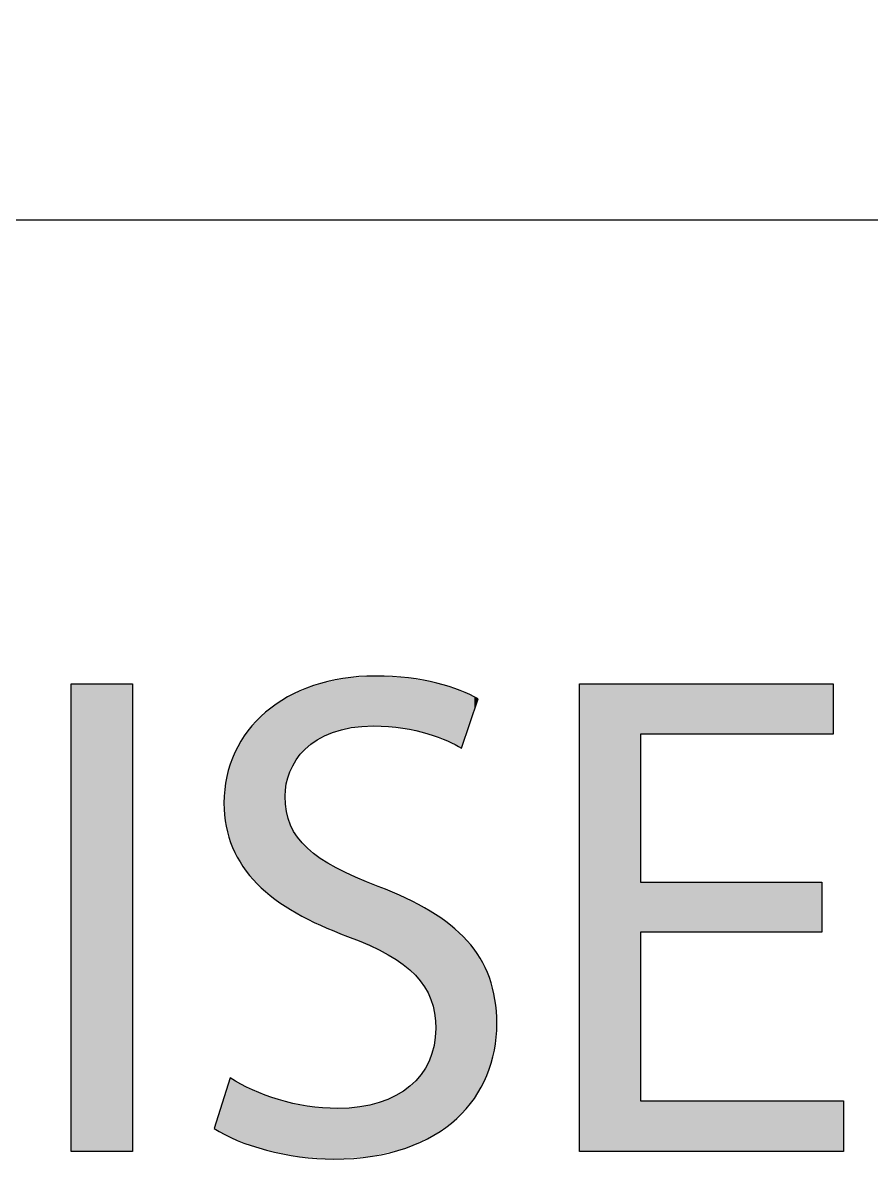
# Model space of a CAD drawing. Extents: x 0 to 360, y -268 to 0.
# Drawn here: x 295.99 to 299.65, y -200.15 to -195.15 of the extents above; entities that cross this region are included whole.
import ezdxf

# ---------------------------------------------------------------- set-up
doc = ezdxf.new("R2010")
doc.units = 0
doc.layers.add('LAYER_1', color=7, linetype='CONTINUOUS')

# ---------------------------------------------------------------- blocks, each defined once
blk = doc.blocks.new('*U219')
at = {"layer": 'LAYER_1', "color": 250, "extrusion": (0, 0, -1)}
for points in [[(-296.2014, -200.0228), (-296.2014, -198.0019), (-296.4653, -200.0228)], [(-296.4653, -200.0228), (-296.2014, -198.0019), (-296.4653, -198.0019)]]:
    blk.add_solid(points, dxfattribs=at)
blk = doc.blocks.new('*U220')
at = {"layer": 'LAYER_1', "color": 250}
for points in [[(297.3738, -198.2011), (297.3527, -197.9845), (297.3738, -197.9794)], [(297.3948, -198.1957), (297.3738, -197.9794), (297.3948, -197.9779)], [(297.41, -198.1918), (297.3948, -197.9779), (297.41, -197.9767)], [(297.4474, -198.1889), (297.41, -197.9767), (297.4474, -197.9739)], [(297.502, -198.1847), (297.4474, -197.9739), (297.502, -197.9698)], [(297.5057, -198.1845), (297.502, -197.9698), (297.5057, -197.9695)], [(297.5147, -198.1851), (297.5057, -197.9695), (297.5147, -197.9688)], [(297.5057, -198.1845), (297.5057, -197.9695), (297.5147, -198.1851)], [(297.5147, -198.1851), (297.5147, -197.9688), (297.5264, -198.186)], [(297.5264, -198.186), (297.5264, -197.9695), (297.5312, -198.1864)], [(297.5312, -198.1864), (297.5312, -197.9698), (297.5693, -198.1892)], [(297.5693, -198.1892), (297.5693, -197.972), (297.6036, -198.1918)], [(297.6036, -198.1918), (297.6036, -197.9739), (297.6333, -198.194)], [(297.6333, -198.194), (297.6333, -197.9757), (297.635, -198.1944)], [(297.635, -198.1944), (297.635, -197.9758), (297.646, -198.1968)], [(297.646, -198.1968), (297.646, -197.9764), (297.6465, -198.1969)], [(297.6465, -198.1969), (297.6465, -197.9764), (297.6578, -198.1994)], [(297.6578, -198.1994), (297.6578, -197.9771), (297.6639, -198.2008)], [(297.6639, -198.2008), (297.6639, -197.9782), (297.6873, -198.206)], [(297.2116, -198.2842), (297.1871, -198.0365), (297.2116, -198.0257)], [(297.2207, -198.2772), (297.2116, -198.0257), (297.2207, -198.0217)], [(297.2209, -198.2771), (297.2207, -198.0217), (297.2209, -198.0216)], [(297.2468, -198.257), (297.2209, -198.0216), (297.2468, -198.0102)], [(297.2637, -198.244), (297.2468, -198.0102), (297.2637, -198.0061)], [(297.2766, -198.2378), (297.2637, -198.0061), (297.2766, -198.003)], [(297.2771, -198.2376), (297.2766, -198.003), (297.2771, -198.0029)], [(297.3296, -198.2124), (297.2771, -198.0029), (297.3296, -197.9902)], [(297.3348, -198.2111), (297.3296, -197.9902), (297.3348, -197.9889)], [(297.3459, -198.2082), (297.3348, -197.9889), (297.3459, -197.9862)], [(297.3527, -198.2065), (297.3459, -197.9862), (297.3527, -197.9845)], [(297.6873, -198.206), (297.6873, -197.9824), (297.7118, -198.2115)], [(297.7118, -198.2115), (297.7118, -197.9868), (297.7267, -198.2148)], [(297.7267, -198.2148), (297.7267, -197.9895), (297.7408, -198.2179)], [(297.7408, -198.2179), (297.7408, -197.992), (297.7466, -198.22)], [(297.7466, -198.22), (297.7466, -197.993), (297.7506, -198.2215)], [(297.7506, -198.2215), (297.7506, -197.9938), (297.754, -198.2228)], [(297.754, -198.2228), (297.754, -197.9944), (297.7672, -198.2276)], [(297.7672, -198.2276), (297.7672, -197.9967), (297.7679, -198.2279)], [(297.7679, -198.2279), (297.7679, -197.9969), (297.77, -198.2286)], [(297.77, -198.2286), (297.77, -197.9972), (297.7751, -198.2305)], [(297.7751, -198.2305), (297.7751, -197.9982), (297.7804, -198.2325)], [(297.7804, -198.2325), (297.7804, -197.9991), (297.8258, -198.2491)], [(297.8258, -198.2491), (297.8258, -198.0134), (297.8388, -198.2559)], [(297.8388, -198.2559), (297.8388, -198.0174), (297.8657, -198.27)], [(297.8657, -198.27), (297.8657, -198.0259), (297.8811, -198.278)], [(297.8811, -198.278), (297.8811, -198.0307), (297.886, -198.2806)], [(297.1247, -198.9613), (297.0967, -198.086), (297.1247, -198.0666)], [(297.1297, -198.4349), (297.1247, -198.0666), (297.1297, -198.0631)], [(297.1305, -198.4323), (297.1297, -198.0631), (297.1305, -198.0626)], [(297.1352, -198.4164), (297.1305, -198.0626), (297.1352, -198.0593)], [(297.1454, -198.382), (297.1352, -198.0593), (297.1454, -198.0548)], [(297.1482, -198.3766), (297.1454, -198.0548), (297.1482, -198.0536)], [(297.1721, -198.3315), (297.1482, -198.0536), (297.1721, -198.0431)], [(297.1724, -198.331), (297.1721, -198.0431), (297.1724, -198.0429)], [(297.1782, -198.3241), (297.1724, -198.0429), (297.1782, -198.0404)], [(297.1871, -198.3134), (297.1782, -198.0404), (297.1871, -198.0365)], [(297.0404, -198.8976), (297.004, -198.1633), (297.0404, -198.1249)], [(297.0442, -198.9009), (297.0404, -198.1249), (297.0442, -198.1223)], [(297.0404, -198.8976), (297.0404, -198.1249), (297.0442, -198.9009)], [(297.0808, -198.9326), (297.0442, -198.1223), (297.0808, -198.097)], [(297.0442, -198.9009), (297.0442, -198.1223), (297.0808, -198.9326)], [(297.0967, -198.943), (297.0808, -198.097), (297.0967, -198.086)], [(297.0808, -198.9326), (297.0808, -198.097), (297.0967, -198.943)], [(297.0967, -198.943), (297.0967, -198.086), (297.1247, -198.9613)], [(297.004, -198.866), (296.9844, -198.1839), (297.004, -198.1633)], [(297.004, -198.866), (297.004, -198.1633), (297.0404, -198.8976)], [(296.9641, -198.8177), (296.9427, -198.2408), (296.9641, -198.2053)], [(296.9844, -198.8423), (296.9641, -198.2053), (296.9844, -198.1839)], [(296.9641, -198.8177), (296.9641, -198.2053), (296.9844, -198.8423)], [(296.9844, -198.8423), (296.9844, -198.1839), (297.004, -198.866)], [(296.9427, -198.7917), (296.9176, -198.2824), (296.9427, -198.2408)], [(296.9427, -198.7917), (296.9427, -198.2408), (296.9641, -198.8177)], [(296.8978, -198.7093), (296.8876, -198.3588), (296.8978, -198.3284)], [(296.9077, -198.7275), (296.8978, -198.3284), (296.9077, -198.2987)], [(296.8978, -198.7093), (296.8978, -198.3284), (296.9077, -198.7275)], [(296.9176, -198.7456), (296.9077, -198.2987), (296.9176, -198.2824)], [(296.9077, -198.7275), (296.9077, -198.2987), (296.9176, -198.7456)], [(296.9176, -198.7456), (296.9176, -198.2824), (296.9427, -198.7917)], [(296.8876, -198.6757), (296.8728, -198.4033), (296.8876, -198.3588)], [(296.8876, -198.6757), (296.8876, -198.3588), (296.8978, -198.7093)], [(296.8702, -198.618), (296.8608, -198.5173), (296.8702, -198.4278)], [(296.8728, -198.6265), (296.8702, -198.4278), (296.8728, -198.4033)], [(296.8702, -198.618), (296.8702, -198.4278), (296.8728, -198.6265)], [(296.8728, -198.6265), (296.8728, -198.4033), (296.8876, -198.6757)], [(297.1247, -198.9613), (297.1247, -198.4876), (297.1297, -198.9646)], [(297.1297, -198.9646), (297.1297, -198.5453), (297.1305, -198.9651)], [(297.1305, -198.9651), (297.1305, -198.5541), (297.1352, -198.9682)], [(297.1352, -198.9682), (297.1352, -198.5697), (297.1454, -198.9748)], [(297.1454, -198.9748), (297.1454, -198.6035), (297.1482, -198.9767)], [(297.1482, -198.9767), (297.1482, -198.613), (297.1721, -198.9923)], [(297.1721, -198.9923), (297.1721, -198.6548), (297.1724, -198.9925)], [(297.1724, -198.9925), (297.1724, -198.6553), (297.1782, -198.9954)], [(297.1782, -198.9954), (297.1782, -198.6654), (297.1871, -199)], [(297.1871, -199), (297.1871, -198.6754), (297.2116, -199.0124)], [(297.2116, -199.0124), (297.2116, -198.7025), (297.2207, -199.017)], [(297.2207, -199.017), (297.2207, -198.7126), (297.2209, -199.0171)], [(297.2209, -199.0171), (297.2209, -198.7128), (297.2468, -199.0303)], [(297.2468, -199.0303), (297.2468, -198.7331), (297.2637, -199.0389)], [(297.2637, -199.0389), (297.2637, -198.7463), (297.2766, -199.0454)], [(297.2766, -199.0454), (297.2766, -198.7564), (297.2771, -199.0457)], [(297.2771, -199.0457), (297.2771, -198.7566), (297.3296, -199.0669)], [(297.3296, -199.0669), (297.3296, -198.7878), (297.3348, -199.069)], [(297.3348, -199.069), (297.3348, -198.7909), (297.3459, -199.0735)], [(297.3459, -199.0735), (297.3459, -198.7974), (297.3527, -199.0763)], [(297.3527, -199.0763), (297.3527, -198.8005), (297.3738, -199.0848)], [(297.3738, -199.0848), (297.3738, -198.8098), (297.3948, -199.0933)], [(297.3948, -199.0933), (297.3948, -198.8191), (297.41, -199.1002)], [(297.41, -199.1002), (297.41, -198.8258), (297.4474, -199.1172)], [(297.4474, -199.1172), (297.4474, -198.8424), (297.502, -199.1419)], [(297.502, -199.1419), (297.502, -198.8665), (297.5057, -199.1436)], [(297.5057, -199.1436), (297.5057, -198.8681), (297.5147, -199.1477)], [(297.5147, -199.1477), (297.5147, -198.8721), (297.5264, -199.153)], [(297.5264, -199.153), (297.5264, -198.8773), (297.5312, -199.1552)], [(297.5312, -199.1552), (297.5312, -198.8793), (297.5693, -199.1725)], [(297.5693, -199.1725), (297.5693, -198.8956), (297.6036, -199.1948)], [(297.6036, -199.1948), (297.6036, -198.9102), (297.6333, -199.2142)], [(297.6333, -199.2142), (297.6333, -198.9229), (297.635, -199.2152)], [(297.635, -199.2152), (297.635, -198.9236), (297.646, -199.2249)], [(297.646, -199.2249), (297.646, -198.9283), (297.6465, -199.2254)], [(297.6465, -199.2254), (297.6465, -198.9285), (297.6578, -199.2353)], [(297.6578, -199.2353), (297.6578, -198.9345), (297.6639, -199.2407)], [(297.6639, -199.2407), (297.6639, -198.9377), (297.6873, -199.2612)], [(297.6873, -199.2612), (297.6873, -198.9502), (297.7118, -199.2922)], [(297.7118, -199.2922), (297.7118, -198.9632), (297.7267, -199.311)], [(297.7267, -199.311), (297.7267, -198.9712), (297.7408, -199.3392)], [(297.7408, -199.3392), (297.7408, -198.9787), (297.7466, -199.3507)], [(297.7466, -199.3507), (297.7466, -198.9818), (297.7506, -199.3588)], [(297.7506, -199.3588), (297.7506, -198.9839), (297.754, -199.3656)], [(297.754, -199.3656), (297.754, -198.9863), (297.7672, -199.4151)], [(297.7672, -199.4151), (297.7672, -198.9953), (297.7679, -199.4178)], [(297.7679, -199.4178), (297.7679, -198.9958), (297.77, -199.4256)], [(297.77, -199.4256), (297.77, -198.9973), (297.7751, -199.4919)], [(297.7751, -199.947), (297.77, -199.5443), (297.7751, -199.4919)], [(297.7672, -199.9528), (297.754, -199.6085), (297.7672, -199.5675)], [(297.7679, -199.9523), (297.7672, -199.5675), (297.7679, -199.5652)], [(297.77, -199.9507), (297.7679, -199.5652), (297.77, -199.5443)], [(297.7466, -199.9622), (297.7408, -199.6416), (297.7466, -199.6318)], [(297.7506, -199.9603), (297.7466, -199.6318), (297.7506, -199.6192)], [(297.754, -199.9588), (297.7506, -199.6192), (297.754, -199.6085)], [(297.7267, -199.9712), (297.7118, -199.6906), (297.7267, -199.6654)], [(297.7408, -199.9648), (297.7267, -199.6654), (297.7408, -199.6416)], [(296.8876, -199.9591), (296.8728, -199.752), (296.8876, -199.7048)], [(296.8876, -199.9591), (296.8876, -199.7048), (296.8978, -199.9643)], [(296.8978, -199.9643), (296.8978, -199.7102), (296.9077, -199.9694)], [(296.9077, -199.9694), (296.9077, -199.7156), (296.9176, -199.9745)], [(296.9176, -199.9745), (296.9176, -199.7209), (296.9427, -199.9829)], [(297.6873, -199.9892), (297.6639, -199.7408), (297.6873, -199.7163)], [(297.7118, -199.9781), (297.6873, -199.7163), (297.7118, -199.6906)], [(296.8702, -199.9501), (296.8608, -199.7901), (296.8702, -199.7602)], [(296.8728, -199.9514), (296.8702, -199.7602), (296.8728, -199.752)], [(296.8702, -199.9501), (296.8702, -199.7602), (296.8728, -199.9514)], [(296.8728, -199.9514), (296.8728, -199.752), (296.8876, -199.9591)], [(296.9427, -199.9829), (296.9427, -199.7344), (296.9641, -199.99)], [(296.9641, -199.99), (296.9641, -199.746), (296.9844, -199.9967)], [(296.9844, -199.9967), (296.9844, -199.7569), (297.004, -200.0032)], [(297.004, -200.0032), (297.004, -199.7642), (297.0404, -200.0153)], [(297.0404, -200.0153), (297.0404, -199.7778), (297.0442, -200.0165)], [(297.0442, -200.0165), (297.0442, -199.7792), (297.0808, -200.0238)], [(297.6036, -200.0184), (297.5693, -199.7957), (297.6036, -199.7814)], [(297.6333, -200.0111), (297.6036, -199.7814), (297.6333, -199.7614)], [(297.635, -200.0107), (297.6333, -199.7614), (297.635, -199.7602)], [(297.646, -200.008), (297.635, -199.7602), (297.646, -199.7528)], [(297.6465, -200.0078), (297.646, -199.7528), (297.6465, -199.7525)], [(297.6578, -200.0026), (297.6465, -199.7525), (297.6578, -199.7449)], [(297.6639, -199.9999), (297.6578, -199.7449), (297.6639, -199.7408)], [(296.8608, -199.9452), (296.8187, -199.9235), (296.8608, -199.7901)], [(296.8608, -199.9452), (296.8608, -199.7901), (296.8702, -199.9501)], [(297.0808, -200.0238), (297.0808, -199.7929), (297.0967, -200.027)], [(297.0967, -200.027), (297.0967, -199.7988), (297.1247, -200.0325)], [(297.1247, -200.0325), (297.1247, -199.8051), (297.1297, -200.0336)], [(297.1297, -200.0336), (297.1297, -199.8062), (297.1305, -200.0337)], [(297.1305, -200.0337), (297.1305, -199.8064), (297.1352, -200.0346)], [(297.1352, -200.0346), (297.1352, -199.8074), (297.1454, -200.0367)], [(297.1454, -200.0367), (297.1454, -199.8097), (297.1482, -200.0372)], [(297.1482, -200.0372), (297.1482, -199.8104), (297.1721, -200.042)], [(297.1721, -200.042), (297.1721, -199.8157), (297.1724, -200.0421)], [(297.1724, -200.0421), (297.1724, -199.8158), (297.1782, -200.0432)], [(297.1782, -200.0432), (297.1782, -199.8171), (297.1871, -200.045)], [(297.1871, -200.045), (297.1871, -199.8191), (297.2116, -200.0467)], [(297.2116, -200.0467), (297.2116, -199.8246), (297.2207, -200.0474)], [(297.2207, -200.0474), (297.2207, -199.8266), (297.2209, -200.0474)], [(297.2209, -200.0474), (297.2209, -199.8266), (297.2468, -200.0492)], [(297.2468, -200.0492), (297.2468, -199.8286), (297.2637, -200.0504)], [(297.2637, -200.0504), (297.2637, -199.8299), (297.2766, -200.0514)], [(297.2766, -200.0514), (297.2766, -199.8309), (297.2771, -200.0514)], [(297.2771, -200.0514), (297.2771, -199.8309), (297.3296, -200.0551)], [(297.4474, -200.0472), (297.41, -199.8328), (297.4474, -199.8303)], [(297.502, -200.0432), (297.4474, -199.8303), (297.502, -199.8181)], [(297.5057, -200.0423), (297.502, -199.8181), (297.5057, -199.8172)], [(297.5147, -200.0401), (297.5057, -199.8172), (297.5147, -199.8152)], [(297.5264, -200.0372), (297.5147, -199.8152), (297.5264, -199.8126)], [(297.5312, -200.036), (297.5264, -199.8126), (297.5312, -199.8115)], [(297.5693, -200.0267), (297.5312, -199.8115), (297.5693, -199.7957)], [(297.3296, -200.0551), (297.3296, -199.835), (297.3348, -200.0555)], [(297.3738, -200.0526), (297.3527, -199.8367), (297.3738, -199.8353)], [(297.3948, -200.0511), (297.3738, -199.8353), (297.3948, -199.8339)], [(297.41, -200.0499), (297.3948, -199.8339), (297.41, -199.8328)]]:
    blk.add_solid(points, dxfattribs=at)
at = {"layer": 'LAYER_1', "color": 250, "extrusion": (0, 0, -1)}
for points in [[(-297.3738, -198.2011), (-297.3738, -197.9794), (-297.3948, -198.1957)], [(-297.3948, -198.1957), (-297.3948, -197.9779), (-297.41, -198.1918)], [(-297.41, -198.1918), (-297.41, -197.9767), (-297.4474, -198.1889)], [(-297.4474, -198.1889), (-297.4474, -197.9739), (-297.502, -198.1847)], [(-297.502, -198.1847), (-297.502, -197.9698), (-297.5057, -198.1845)], [(-297.5264, -198.186), (-297.5147, -197.9688), (-297.5264, -197.9695)], [(-297.5312, -198.1864), (-297.5264, -197.9695), (-297.5312, -197.9698)], [(-297.5693, -198.1892), (-297.5312, -197.9698), (-297.5693, -197.972)], [(-297.6036, -198.1918), (-297.5693, -197.972), (-297.6036, -197.9739)], [(-297.6333, -198.194), (-297.6036, -197.9739), (-297.6333, -197.9757)], [(-297.635, -198.1944), (-297.6333, -197.9757), (-297.635, -197.9758)], [(-297.646, -198.1968), (-297.635, -197.9758), (-297.646, -197.9764)], [(-297.6465, -198.1969), (-297.646, -197.9764), (-297.6465, -197.9764)], [(-297.6578, -198.1994), (-297.6465, -197.9764), (-297.6578, -197.9771)], [(-297.6639, -198.2008), (-297.6578, -197.9771), (-297.6639, -197.9782)], [(-297.6873, -198.206), (-297.6639, -197.9782), (-297.6873, -197.9824)], [(-297.2116, -198.2842), (-297.2116, -198.0257), (-297.2207, -198.2772)], [(-297.2207, -198.2772), (-297.2207, -198.0217), (-297.2209, -198.2771)], [(-297.2209, -198.2771), (-297.2209, -198.0216), (-297.2468, -198.257)], [(-297.2468, -198.257), (-297.2468, -198.0102), (-297.2637, -198.244)], [(-297.2637, -198.244), (-297.2637, -198.0061), (-297.2766, -198.2378)], [(-297.2766, -198.2378), (-297.2766, -198.003), (-297.2771, -198.2376)], [(-297.2771, -198.2376), (-297.2771, -198.0029), (-297.3296, -198.2124)], [(-297.3296, -198.2124), (-297.3296, -197.9902), (-297.3348, -198.2111)], [(-297.3348, -198.2111), (-297.3348, -197.9889), (-297.3459, -198.2082)], [(-297.3459, -198.2082), (-297.3459, -197.9862), (-297.3527, -198.2065)], [(-297.3527, -198.2065), (-297.3527, -197.9845), (-297.3738, -198.2011)], [(-297.7118, -198.2115), (-297.6873, -197.9824), (-297.7118, -197.9868)], [(-297.7267, -198.2148), (-297.7118, -197.9868), (-297.7267, -197.9895)], [(-297.7408, -198.2179), (-297.7267, -197.9895), (-297.7408, -197.992)], [(-297.7466, -198.22), (-297.7408, -197.992), (-297.7466, -197.993)], [(-297.7506, -198.2215), (-297.7466, -197.993), (-297.7506, -197.9938)], [(-297.754, -198.2228), (-297.7506, -197.9938), (-297.754, -197.9944)], [(-297.7672, -198.2276), (-297.754, -197.9944), (-297.7672, -197.9967)], [(-297.7679, -198.2279), (-297.7672, -197.9967), (-297.7679, -197.9969)], [(-297.77, -198.2286), (-297.7679, -197.9969), (-297.77, -197.9972)], [(-297.7751, -198.2305), (-297.77, -197.9972), (-297.7751, -197.9982)], [(-297.7804, -198.2325), (-297.7751, -197.9982), (-297.7804, -197.9991)], [(-297.8258, -198.2491), (-297.7804, -197.9991), (-297.8258, -198.0134)], [(-297.8388, -198.2559), (-297.8258, -198.0134), (-297.8388, -198.0174)], [(-297.8657, -198.27), (-297.8388, -198.0174), (-297.8657, -198.0259)], [(-297.8811, -198.278), (-297.8657, -198.0259), (-297.8811, -198.0307)], [(-297.886, -198.2806), (-297.8811, -198.0307), (-297.886, -198.0331)], [(-297.1247, -198.4876), (-297.1247, -198.0666), (-297.1297, -198.4349)], [(-297.1297, -198.4349), (-297.1297, -198.0631), (-297.1305, -198.4323)], [(-297.1305, -198.4323), (-297.1305, -198.0626), (-297.1352, -198.4164)], [(-297.1352, -198.4164), (-297.1352, -198.0593), (-297.1454, -198.382)], [(-297.1454, -198.382), (-297.1454, -198.0548), (-297.1482, -198.3766)], [(-297.1482, -198.3766), (-297.1482, -198.0536), (-297.1721, -198.3315)], [(-297.1721, -198.3315), (-297.1721, -198.0431), (-297.1724, -198.331)], [(-297.1724, -198.331), (-297.1724, -198.0429), (-297.1782, -198.3241)], [(-297.1782, -198.3241), (-297.1782, -198.0404), (-297.1871, -198.3134)], [(-297.1871, -198.3134), (-297.1871, -198.0365), (-297.2116, -198.2842)], [(-297.886, -198.2806), (-297.886, -198.0331), (-297.9108, -198.2076)], [(-297.9108, -198.2076), (-297.886, -198.0331), (-297.9108, -198.0449)], [(-297.9108, -198.2076), (-297.9108, -198.0449), (-297.9419, -198.1161)], [(-297.9419, -198.1161), (-297.9108, -198.0449), (-297.9419, -198.0598)], [(-297.9419, -198.1161), (-297.9419, -198.0598), (-297.9584, -198.0677)], [(-297.1297, -198.9646), (-297.1247, -198.4876), (-297.1297, -198.5453)], [(-297.1305, -198.9651), (-297.1297, -198.5453), (-297.1305, -198.5541)], [(-297.1352, -198.9682), (-297.1305, -198.5541), (-297.1352, -198.5697)], [(-297.1454, -198.9748), (-297.1352, -198.5697), (-297.1454, -198.6035)], [(-297.1482, -198.9767), (-297.1454, -198.6035), (-297.1482, -198.613)], [(-297.1721, -198.9923), (-297.1482, -198.613), (-297.1721, -198.6548)], [(-297.1724, -198.9925), (-297.1721, -198.6548), (-297.1724, -198.6553)], [(-297.1782, -198.9954), (-297.1724, -198.6553), (-297.1782, -198.6654)], [(-297.1871, -199), (-297.1782, -198.6654), (-297.1871, -198.6754)], [(-297.2116, -199.0124), (-297.1871, -198.6754), (-297.2116, -198.7025)], [(-297.2207, -199.017), (-297.2116, -198.7025), (-297.2207, -198.7126)], [(-297.2209, -199.0171), (-297.2207, -198.7126), (-297.2209, -198.7128)], [(-297.2468, -199.0303), (-297.2209, -198.7128), (-297.2468, -198.7331)], [(-297.2637, -199.0389), (-297.2468, -198.7331), (-297.2637, -198.7463)], [(-297.2766, -199.0454), (-297.2637, -198.7463), (-297.2766, -198.7564)], [(-297.2771, -199.0457), (-297.2766, -198.7564), (-297.2771, -198.7566)], [(-297.3296, -199.0669), (-297.2771, -198.7566), (-297.3296, -198.7878)], [(-297.3348, -199.069), (-297.3296, -198.7878), (-297.3348, -198.7909)], [(-297.3459, -199.0735), (-297.3348, -198.7909), (-297.3459, -198.7974)], [(-297.3527, -199.0763), (-297.3459, -198.7974), (-297.3527, -198.8005)], [(-297.3738, -199.0848), (-297.3527, -198.8005), (-297.3738, -198.8098)], [(-297.3948, -199.0933), (-297.3738, -198.8098), (-297.3948, -198.8191)], [(-297.41, -199.1002), (-297.3948, -198.8191), (-297.41, -198.8258)], [(-297.4474, -199.1172), (-297.41, -198.8258), (-297.4474, -198.8424)], [(-297.502, -199.1419), (-297.4474, -198.8424), (-297.502, -198.8665)], [(-297.5057, -199.1436), (-297.502, -198.8665), (-297.5057, -198.8681)], [(-297.5147, -199.1477), (-297.5057, -198.8681), (-297.5147, -198.8721)], [(-297.5264, -199.153), (-297.5147, -198.8721), (-297.5264, -198.8773)], [(-297.5312, -199.1552), (-297.5264, -198.8773), (-297.5312, -198.8793)], [(-297.5693, -199.1725), (-297.5312, -198.8793), (-297.5693, -198.8956)], [(-297.6036, -199.1948), (-297.5693, -198.8956), (-297.6036, -198.9102)], [(-297.6333, -199.2142), (-297.6036, -198.9102), (-297.6333, -198.9229)], [(-297.635, -199.2152), (-297.6333, -198.9229), (-297.635, -198.9236)], [(-297.646, -199.2249), (-297.635, -198.9236), (-297.646, -198.9283)], [(-297.6465, -199.2254), (-297.646, -198.9283), (-297.6465, -198.9285)], [(-297.6578, -199.2353), (-297.6465, -198.9285), (-297.6578, -198.9345)], [(-297.6639, -199.2407), (-297.6578, -198.9345), (-297.6639, -198.9377)], [(-297.6873, -199.2612), (-297.6639, -198.9377), (-297.6873, -198.9502)], [(-297.7118, -199.2922), (-297.6873, -198.9502), (-297.7118, -198.9632)], [(-297.7267, -199.311), (-297.7118, -198.9632), (-297.7267, -198.9712)], [(-297.7408, -199.3392), (-297.7267, -198.9712), (-297.7408, -198.9787)], [(-297.7466, -199.3507), (-297.7408, -198.9787), (-297.7466, -198.9818)], [(-297.7506, -199.3588), (-297.7466, -198.9818), (-297.7506, -198.9839)], [(-297.754, -199.3656), (-297.7506, -198.9839), (-297.754, -198.9863)], [(-297.7672, -199.4151), (-297.754, -198.9863), (-297.7672, -198.9953)], [(-297.7679, -199.4178), (-297.7672, -198.9953), (-297.7679, -198.9958)], [(-297.77, -199.4256), (-297.7679, -198.9958), (-297.77, -198.9973)], [(-297.7751, -199.4919), (-297.77, -198.9973), (-297.7751, -199.0008)], [(-297.7751, -199.947), (-297.7751, -199.0008), (-297.7804, -199.943)], [(-297.7804, -199.943), (-297.7751, -199.0008), (-297.7804, -199.0045)], [(-297.7804, -199.943), (-297.7804, -199.0045), (-297.8258, -199.9096)], [(-297.8258, -199.9096), (-297.7804, -199.0045), (-297.8258, -199.0358)], [(-297.8258, -199.9096), (-297.8258, -199.0358), (-297.8388, -199.9001)], [(-297.8388, -199.9001), (-297.8258, -199.0358), (-297.8388, -199.0448)], [(-297.8388, -199.9001), (-297.8388, -199.0448), (-297.8657, -199.8802)], [(-297.8657, -199.8802), (-297.8388, -199.0448), (-297.8657, -199.07)], [(-297.8657, -199.8802), (-297.8657, -199.07), (-297.8811, -199.8626)], [(-297.8811, -199.8626), (-297.8657, -199.07), (-297.8811, -199.0844)], [(-297.8811, -199.8626), (-297.8811, -199.0844), (-297.886, -199.857)], [(-297.886, -199.857), (-297.8811, -199.0844), (-297.886, -199.089)], [(-297.886, -199.857), (-297.886, -199.089), (-297.9108, -199.8286)], [(-297.9108, -199.8286), (-297.886, -199.089), (-297.9108, -199.1122)], [(-297.9108, -199.8286), (-297.9108, -199.1122), (-297.9419, -199.793)], [(-297.9419, -199.793), (-297.9108, -199.1122), (-297.9419, -199.1538)], [(-297.9419, -199.793), (-297.9419, -199.1538), (-297.9584, -199.7628)], [(-297.9584, -199.7628), (-297.9419, -199.1538), (-297.9584, -199.1759)], [(-297.9584, -199.7628), (-297.9584, -199.1759), (-297.9669, -199.7472)], [(-297.9669, -199.7472), (-297.9584, -199.1759), (-297.9669, -199.1873)], [(-297.9669, -199.7472), (-297.9669, -199.1873), (-297.996, -199.6939)], [(-297.996, -199.6939), (-297.9669, -199.1873), (-297.996, -199.2484)], [(-297.996, -199.6939), (-297.996, -199.2484), (-298.007, -199.6572)], [(-298.007, -199.6572), (-297.996, -199.2484), (-298.007, -199.2714)], [(-298.007, -199.6572), (-298.007, -199.2714), (-298.0283, -199.5856)], [(-298.0283, -199.5856), (-298.007, -199.2714), (-298.0283, -199.355)], [(-298.0283, -199.5856), (-298.0283, -199.355), (-298.031, -199.5567)], [(-298.031, -199.5567), (-298.0283, -199.355), (-298.031, -199.3655)], [(-298.031, -199.5567), (-298.031, -199.3655), (-298.039, -199.4709)], [(-297.7672, -199.9528), (-297.7672, -199.5675), (-297.7679, -199.9523)], [(-297.7679, -199.9523), (-297.7679, -199.5652), (-297.77, -199.9507)], [(-297.77, -199.9507), (-297.77, -199.5443), (-297.7751, -199.947)], [(-297.7466, -199.9622), (-297.7466, -199.6318), (-297.7506, -199.9603)], [(-297.7506, -199.9603), (-297.7506, -199.6192), (-297.754, -199.9588)], [(-297.754, -199.9588), (-297.754, -199.6085), (-297.7672, -199.9528)], [(-297.7267, -199.9712), (-297.7267, -199.6654), (-297.7408, -199.9648)], [(-297.7408, -199.9648), (-297.7408, -199.6416), (-297.7466, -199.9622)], [(-296.8978, -199.9643), (-296.8876, -199.7048), (-296.8978, -199.7102)], [(-296.9077, -199.9694), (-296.8978, -199.7102), (-296.9077, -199.7156)], [(-296.9176, -199.9745), (-296.9077, -199.7156), (-296.9176, -199.7209)], [(-296.9427, -199.9829), (-296.9176, -199.7209), (-296.9427, -199.7344)], [(-297.6873, -199.9892), (-297.6873, -199.7163), (-297.7118, -199.9781)], [(-297.7118, -199.9781), (-297.7118, -199.6906), (-297.7267, -199.9712)], [(-296.9641, -199.99), (-296.9427, -199.7344), (-296.9641, -199.746)], [(-296.9844, -199.9967), (-296.9641, -199.746), (-296.9844, -199.7569)], [(-297.004, -200.0032), (-296.9844, -199.7569), (-297.004, -199.7642)], [(-297.0404, -200.0153), (-297.004, -199.7642), (-297.0404, -199.7778)], [(-297.0442, -200.0165), (-297.0404, -199.7778), (-297.0442, -199.7792)], [(-297.0808, -200.0238), (-297.0442, -199.7792), (-297.0808, -199.7929)], [(-297.6036, -200.0184), (-297.6036, -199.7814), (-297.6333, -200.0111)], [(-297.6333, -200.0111), (-297.6333, -199.7614), (-297.635, -200.0107)], [(-297.635, -200.0107), (-297.635, -199.7602), (-297.646, -200.008)], [(-297.646, -200.008), (-297.646, -199.7528), (-297.6465, -200.0078)], [(-297.6465, -200.0078), (-297.6465, -199.7525), (-297.6578, -200.0026)], [(-297.6578, -200.0026), (-297.6578, -199.7449), (-297.6639, -199.9999)], [(-297.6639, -199.9999), (-297.6639, -199.7408), (-297.6873, -199.9892)], [(-297.0967, -200.027), (-297.0808, -199.7929), (-297.0967, -199.7988)], [(-297.1247, -200.0325), (-297.0967, -199.7988), (-297.1247, -199.8051)], [(-297.1297, -200.0336), (-297.1247, -199.8051), (-297.1297, -199.8062)], [(-297.1305, -200.0337), (-297.1297, -199.8062), (-297.1305, -199.8064)], [(-297.1352, -200.0346), (-297.1305, -199.8064), (-297.1352, -199.8074)], [(-297.1454, -200.0367), (-297.1352, -199.8074), (-297.1454, -199.8097)], [(-297.1482, -200.0372), (-297.1454, -199.8097), (-297.1482, -199.8104)], [(-297.1721, -200.042), (-297.1482, -199.8104), (-297.1721, -199.8157)], [(-297.1724, -200.0421), (-297.1721, -199.8157), (-297.1724, -199.8158)], [(-297.1782, -200.0432), (-297.1724, -199.8158), (-297.1782, -199.8171)], [(-297.1871, -200.045), (-297.1782, -199.8171), (-297.1871, -199.8191)], [(-297.2116, -200.0467), (-297.1871, -199.8191), (-297.2116, -199.8246)], [(-297.2207, -200.0474), (-297.2116, -199.8246), (-297.2207, -199.8266)], [(-297.2209, -200.0474), (-297.2207, -199.8266), (-297.2209, -199.8266)], [(-297.2468, -200.0492), (-297.2209, -199.8266), (-297.2468, -199.8286)], [(-297.2637, -200.0504), (-297.2468, -199.8286), (-297.2637, -199.8299)], [(-297.2766, -200.0514), (-297.2637, -199.8299), (-297.2766, -199.8309)], [(-297.2771, -200.0514), (-297.2766, -199.8309), (-297.2771, -199.8309)], [(-297.3296, -200.0551), (-297.2771, -199.8309), (-297.3296, -199.835)], [(-297.4474, -200.0472), (-297.4474, -199.8303), (-297.502, -200.0432)], [(-297.502, -200.0432), (-297.502, -199.8181), (-297.5057, -200.0423)], [(-297.5057, -200.0423), (-297.5057, -199.8172), (-297.5147, -200.0401)], [(-297.5147, -200.0401), (-297.5147, -199.8152), (-297.5264, -200.0372)], [(-297.5264, -200.0372), (-297.5264, -199.8126), (-297.5312, -200.036)], [(-297.5312, -200.036), (-297.5312, -199.8115), (-297.5693, -200.0267)], [(-297.5693, -200.0267), (-297.5693, -199.7957), (-297.6036, -200.0184)], [(-297.3348, -200.0555), (-297.3296, -199.835), (-297.3348, -199.8354)], [(-297.3348, -200.0555), (-297.3348, -199.8354), (-297.3459, -200.0547)], [(-297.3459, -200.0547), (-297.3348, -199.8354), (-297.3459, -199.8362)], [(-297.3459, -200.0547), (-297.3459, -199.8362), (-297.3527, -200.0542)], [(-297.3527, -200.0542), (-297.3459, -199.8362), (-297.3527, -199.8367)], [(-297.3527, -200.0542), (-297.3527, -199.8367), (-297.3738, -200.0526)], [(-297.3738, -200.0526), (-297.3738, -199.8353), (-297.3948, -200.0511)], [(-297.3948, -200.0511), (-297.3948, -199.8339), (-297.41, -200.0499)], [(-297.41, -200.0499), (-297.41, -199.8328), (-297.4474, -200.0472)]]:
    blk.add_solid(points, dxfattribs=at)
blk = doc.blocks.new('*U221')
at = {"layer": 'LAYER_1', "color": 250, "extrusion": (0, 0, -1)}
for points in [[(-298.3959, -200.0228), (-298.3959, -198.0019), (-298.6598, -200.0228)], [(-298.6598, -200.0228), (-298.3959, -198.0019), (-298.6598, -198.0019)], [(-299.4425, -198.2206), (-299.4425, -198.0019), (-299.4908, -198.2206)], [(-299.4908, -198.2206), (-299.4425, -198.0019), (-299.4908, -198.0019)], [(-299.4425, -200.0228), (-299.4425, -199.8037), (-299.4908, -200.0228)], [(-299.4908, -200.0228), (-299.4425, -199.8037), (-299.4908, -199.8037)], [(-299.4908, -200.0228), (-299.4908, -199.8037), (-299.5355, -200.0228)], [(-299.5355, -200.0228), (-299.4908, -199.8037), (-299.5355, -199.8037)]]:
    blk.add_solid(points, dxfattribs=at)
at = {"layer": 'LAYER_1', "color": 250}
for points in [[(298.6598, -198.2206), (298.6598, -198.0019), (299.4425, -198.2206)], [(299.4425, -198.2206), (298.6598, -198.0019), (299.4425, -198.0019)], [(298.6598, -199.0754), (298.6598, -198.859), (299.4425, -199.0754)], [(299.4425, -199.0754), (298.6598, -198.859), (299.4425, -198.859)], [(298.6598, -200.0228), (298.6598, -199.8037), (299.4425, -200.0228)], [(299.4425, -200.0228), (298.6598, -199.8037), (299.4425, -199.8037)]]:
    blk.add_solid(points, dxfattribs=at)
blk = doc.blocks.new('BLOCK_26')
at = {"layer": 'LAYER_1'}
for points in [[(296.4653, -198.0019), (296.4653, -200.0228), (296.2014, -200.0228), (296.2014, -198.0019), (296.4653, -198.0019)], [(299.4425, -199.0754), (298.6598, -199.0754), (298.6598, -199.8037), (299.5355, -199.8037), (299.5355, -200.0228), (298.3959, -200.0228), (298.3959, -198.0019), (299.4908, -198.0019), (299.4908, -198.2206), (298.6598, -198.2206), (298.6598, -198.859), (299.4425, -198.859), (299.4425, -199.0754)]]:
    blk.add_lwpolyline(points, dxfattribs=at)
blk.add_open_spline([(296.8876, -199.7048), (297.0048, -199.7795), (297.1729, -199.8367), (297.3527, -199.8367), (297.6194, -199.8367), (297.7751, -199.6958), (297.7751, -199.4919), (297.7751, -199.3062), (297.6676, -199.1952), (297.3948, -199.0933), (297.0647, -198.9734), (296.8608, -198.7991), (296.8608, -198.5173), (296.8608, -198.2024), (297.1219, -197.9688), (297.5147, -197.9688), (297.7186, -197.9688), (297.8716, -198.0167), (297.9584, -198.0677), (297.9584, -198.0677), (297.886, -198.2806), (297.886, -198.2806), (297.8233, -198.2416), (297.6883, -198.1845), (297.5057, -198.1845), (297.2294, -198.1845), (297.1247, -198.3495), (297.1247, -198.4876), (297.1247, -198.6764), (297.2473, -198.7694), (297.5264, -198.8773), (297.8681, -199.0092), (298.039, -199.1739), (298.039, -199.4709), (298.039, -199.783), (297.8116, -200.0555), (297.3348, -200.0555), (297.1398, -200.0555), (296.9269, -199.9955), (296.8187, -199.9235), (296.8187, -199.9235), (296.8876, -199.7048), (296.8876, -199.7048)], degree=3, knots=[0, 0, 0, 0, 1, 1, 1, 2, 2, 2, 3, 3, 3, 4, 4, 4, 5, 5, 5, 6, 6, 6, 7, 7, 7, 8, 8, 8, 9, 9, 9, 10, 10, 10, 11, 11, 11, 12, 12, 12, 13, 13, 13, 14, 14, 14, 14], dxfattribs=at)
at = {"layer": 'LAYER_1', "color": 250}
for name in ['*U220', '*U219', '*U221']:
    blk.add_blockref(name, (0, 0), dxfattribs=at)
blk = doc.blocks.new('BLOCK_20')
at = {"layer": 'LAYER_1', "color": 250}
for points in [[(290.9779, -140.0002), (307.0004, -140.0002), (307.0004, -196.0003), (290.9779, -196.0003), (290.9779, -140.0002)], [(307.0004, -196.0003), (291.0365, -196.0003), (291.0365, -251.9998), (307.0004, -251.9998), (307.0004, -196.0003)]]:
    blk.add_lwpolyline(points, dxfattribs=at)
at = {"layer": 'LAYER_1'}
blk.add_blockref('BLOCK_26', (0, 0), dxfattribs=at)
blk = doc.blocks.new('BLOCK_17')
at = {"layer": 'LAYER_1'}
blk.add_blockref('BLOCK_20', (0, 0), dxfattribs=at)

msp = doc.modelspace()

# ---------------------------------------------------------------- block references
at = {"layer": 'LAYER_1'}
msp.add_blockref('BLOCK_17', (0, 0), dxfattribs=at)

doc.saveas('drawing.dxf')
